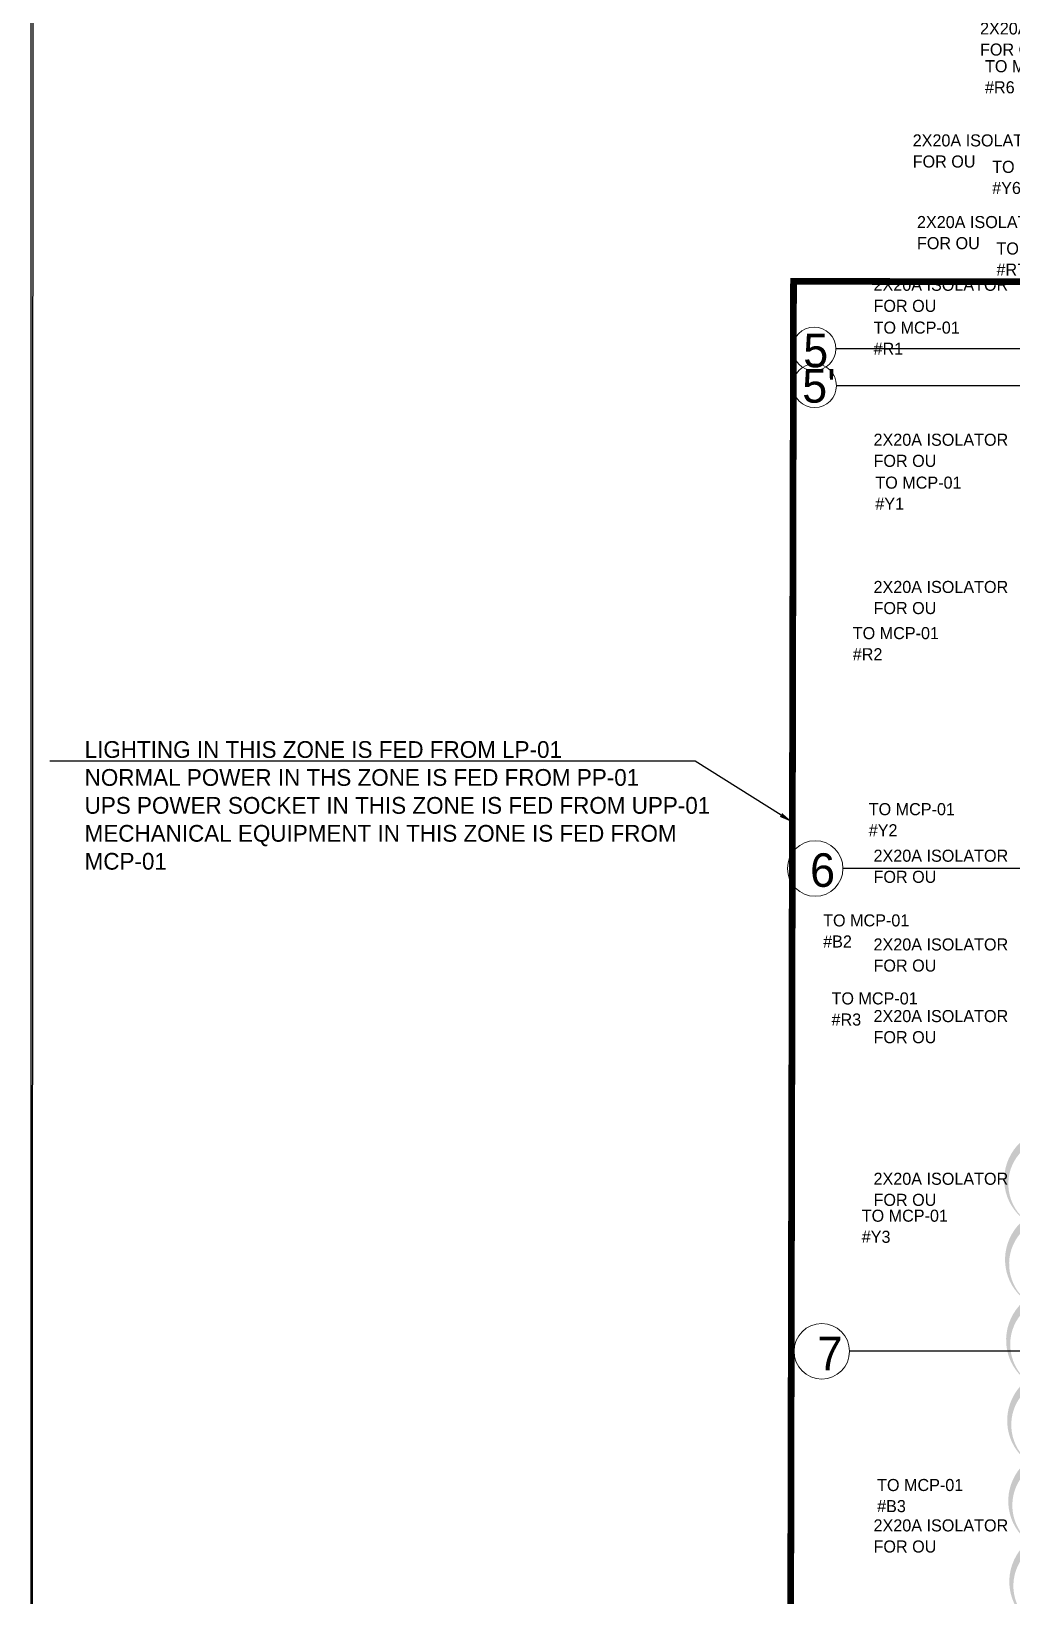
# Model space of a CAD drawing. Header units: metres. Extents: x 75097 to 220695, y -1557923 to -1361206.
# Drawn here: x 83650 to 98263, y -1415133 to -1391803 of the extents above; entities that cross this region are included whole.
import ezdxf
from ezdxf import colors
from ezdxf.entities.mleader import LeaderData, LeaderLine
from ezdxf.math import Vec2, Vec3

# ---------------------------------------------------------------- set-up
doc = ezdxf.new("R2010")
doc.units = ezdxf.units.M
doc.linetypes.add('DASHED2', pattern=[0.375, 0.25, -0.125])
doc.layers.get('0').update_dxf_attribs({"lineweight": 0})
doc.layers.add('A-100 - Copy$0$axes', color=8, linetype='Continuous')
for name, color, linetype, lineweight in [('A-100 - Copy$0$AxisBalloons_2', 8, 'Continuous', 0), ('A-100 - Copy$0$TEXT', 8, 'Continuous', 0), ('E-LG', 245, 'Continuous', 30)]:
    doc.layers.add(name, color=color, linetype=linetype, lineweight=lineweight)
for name, color, linetype, lineweight, true_color in [('E-POWR', 7, 'Continuous', 9, 0x4e7e3e), ('E-POWR-IDEN _1-100_', 7, 'Continuous', 9, 0x4e7e3e), ('REV 01', 7, 'Continuous', 0, 0xe41b4d)]:
    doc.layers.add(name, color=color, linetype=linetype, lineweight=lineweight, true_color=true_color)
doc.styles.add('A-100 - Copy$0$Standard', font='GOTHIC.TTF')
doc.styles.add('Optima_5', font='', dxfattribs={"height": 3.001645})
doc.styles.get("Standard").update_dxf_attribs({"font": 'GOTHIC.TTF'})
doc.styles.get('Optima_5').set_extended_font_data('Optima')

# ---------------------------------------------------------------- blocks, each defined once
blk = doc.blocks.new('A-100 - Copy')
at = {"layer": 'A-100 - Copy$0$axes'}
for p, q in [((178940.3, -1396537.7, 0), (95643.4, -1396537.7, 0)), ((178940.3, -1397087.7, 0), (95650.8, -1397087.7, 0)), ((178940.3, -1404287.7, 2.4), (95748.8, -1404287.7, 2.4)), ((178940.3, -1411488.2, 2.4), (95846.6, -1411488.2, 2.4))]:
    blk.add_line(p, q, dxfattribs=at)
at = {"layer": 'A-100 - Copy$0$AxisBalloons_2'}
for centre, radius in [((95318.4, -1396537.7, 0), 325), ((95325.8, -1397087.7, 0), 325), ((95334.9, -1404287.7, 2.4), 413.9), ((95432.7, -1411488.2, 2.4), 413.9)]:
    blk.add_circle(centre, radius, dxfattribs=at)
at = {"layer": 'A-100 - Copy$0$TEXT', "char_height": 500, "attachment_point": 1, "style": 'A-100 - Copy$0$Standard'}
for s, insert in [('5', (95156.3, -1396313.7, 0)), ("5'", (95141, -1396840.9, 0)), ('6', (95258.3, -1404061.6, 2.4)), ('7', (95369.1, -1411271.3, 2.4))]:
    blk.add_mtext_dynamic_manual_height_columns(s, width=1.122, gutter_width=1, heights=[0], dxfattribs=dict(at, insert=insert))
blk = doc.blocks.new('A$Ce6586b32')
at = {"elevation": 0}
blk.add_lwpolyline([(-10319, 7304), (-10292, 77866)], dxfattribs=at)

msp = doc.modelspace()

# ---------------------------------------------------------------- linework, layer by layer
at = {"layer": 'E-POWR', "color": 240, "linetype": 'DASHED2', "ltscale": 500, "true_color": 0xf10e52, "const_width": 100, "elevation": 0}
msp.add_lwpolyline([(115595.3, -1375232.9), (115595.3, -1391802.7), (116997.3, -1391802.7), (116997.2, -1396837.7), (115052.2, -1396837.7), (115298.3, -1426617.7), (94944.9, -1426713.6), (95011.4, -1395531.3), (100350.3, -1395542.7), (100350.3, -1389463.8)], dxfattribs=at)

# ---------------------------------------------------------------- texts
at = {"layer": 'E-POWR-IDEN _1-100_', "width": 2475.925, "attachment_point": 1, "rotation": 360, "line_spacing_factor": 1.047943, "style": 'Optima_5'}
for s, insert, char_height in [('2X20A ISOLATOR\\PFOR OU', (97791.2, -1391670.4, 3.5), 180.099), ('TO MCP-01 \\P#R6', (97865.4, -1392233.3, 1.2), 180.1), ('2X20A ISOLATOR\\PFOR OU', (96787.4, -1393339.8, 2.4), 180.099), ('TO MCP-01 \\P#Y6', (97972.1, -1393734.3), 180.1), ('2X20A ISOLATOR\\PFOR OU', (96851.4, -1394557.4, 2.4), 180.099), ('TO MCP-01 \\P#R7', (98036.1, -1394951.9), 180.1), ('2X20A ISOLATOR\\PFOR OU', (96203.8, -1395492.6, 2.4), 180.099), ('TO MCP-01 \\P#R1', (96204.9, -1396131.9), 180.1), ('2X20A ISOLATOR\\PFOR OU', (96203.8, -1397803.7, 4.7), 180.099), ('TO MCP-01 \\P#Y1', (96230.8, -1398443.6), 180.1), ('2X20A ISOLATOR\\PFOR OU', (96203.8, -1399999.2, 4.7), 180.099), ('TO MCP-01 \\P#R2', (95894.4, -1400687.7, 2.4), 180.1), ('TO MCP-01 \\P#Y2', (96132.5, -1403312.9), 180.1), ('2X20A ISOLATOR\\PFOR OU', (96203.8, -1404007.1, 4.7), 180.099), ('TO MCP-01 \\P#B2', (95452.8, -1404971.7), 180.1), ('2X20A ISOLATOR\\PFOR OU', (96203.8, -1405330.6, 4.7), 180.099), ('TO MCP-01 \\P#R3', (95577.8, -1406135.4), 180.1), ('2X20A ISOLATOR\\PFOR OU', (96203.8, -1406398.5, 4.7), 180.099), ('2X20A ISOLATOR\\PFOR OU', (96203.8, -1408824.8, 4.7), 180.099), ('TO MCP-01 \\P#Y3', (96028.1, -1409375.6), 180.1), ('TO MCP-01 \\P#B3', (96257.1, -1413391.9), 180.1), ('2X20A ISOLATOR\\PFOR OU', (96203.8, -1413994.1, 4.7), 180.099)]:
    msp.add_mtext(s, dxfattribs=dict(at, insert=insert, char_height=char_height))

# ---------------------------------------------------------------- leaders
at = {"layer": 'E-POWR'}
ml = msp.add_multileader_mtext('Standard', dxfattribs=at)
ml.set_content('LIGHTING IN THIS ZONE IS FED FROM LP-01\\PNORMAL POWER IN THS ZONE IS FED FROM PP-01\\PUPS POWER SOCKET IN THIS ZONE IS FED FROM UPP-01\\PMECHANICAL EQUIPMENT IN THIS ZONE IS FED FROM MCP-01', color=256)
ml.set_leader_properties()
ml.build(insert=Vec2(0, 0))
ml.multileader.update_dxf_attribs({"text_right_attachment_type": 6, "dogleg_length": 200, "arrow_head_size": 200})
ctx = ml.context
ctx.base_point, ctx.char_height, ctx.arrow_head_size, ctx.landing_gap_size, ctx.plane_origin = Vec3(84345.5, -1402516.5, 0), 250, 200, 100, Vec3(85609.6, -1402915.2, 0)
ctx.right_attachment = 6
notes = []
notes.append((ctx, [(1, (1, 1, 0), (93547, -1402688.3, 0), (-1, 0), 200, [(0, [(94994.2, -1403596.5, 0)], 0, [])])]))
ctx.mtext.insert, ctx.mtext.width, ctx.mtext.flow_direction = Vec3(84445.5, -1402388.3, 0), 9228.761, 5
for ctx, leaders in notes:
    for number, flags, end, landing, length, lines in leaders:
        leader = LeaderData()
        leader.index, (leader.has_last_leader_line, leader.has_dogleg_vector, leader.attachment_direction) = number, flags
        leader.last_leader_point, leader.dogleg_vector, leader.dogleg_length = Vec3(end), Vec3(landing), length
        for number, points, colour, breaks in lines:
            line = LeaderLine()
            line.index, line.vertices, line.color, line.breaks = number, Vec3.list(points), colors.encode_raw_color(colour), breaks
            leader.lines.append(line)
        ctx.leaders.append(leader)

# ---------------------------------------------------------------- next in the draw order: block references
msp.add_blockref('A-100 - Copy', (0, 0))

# ---------------------------------------------------------------- next in the draw order: linework, layer by layer
at = {"layer": 'E-LG', "elevation": 2.4}
msp.add_lwpolyline([(83650.5, -1460432.6), (83650.5, -1389943.5), (104185.2, -1389943.5)], dxfattribs=at)
at = {"layer": 'REV 01', "color": 6, "elevation": 0}
msp.add_lwpolyline([(98579, -1415559.1, 0, 120, -0.5205671), (98563.2, -1414358.8, 0, 120, -0.5205671), (98547.3, -1413158.6, 0, 120, -0.5205671), (98531.5, -1411958.4, 0, 120, -0.5205671), (98515.6, -1410758.1, 0, 120, -0.5205671), (98499.8, -1409557.9, 0, 120, -0.5205671), (98484.1, -1408371.3, 0, 120, -0.5205671)], format="xyseb", dxfattribs=at)

# ---------------------------------------------------------------- next in the draw order: block references
at = {"layer": 'E-LG'}
msp.add_blockref('A$Ce6586b32', (93969, -1467736.4, 2.4), dxfattribs=at)

doc.saveas('drawing.dxf')
